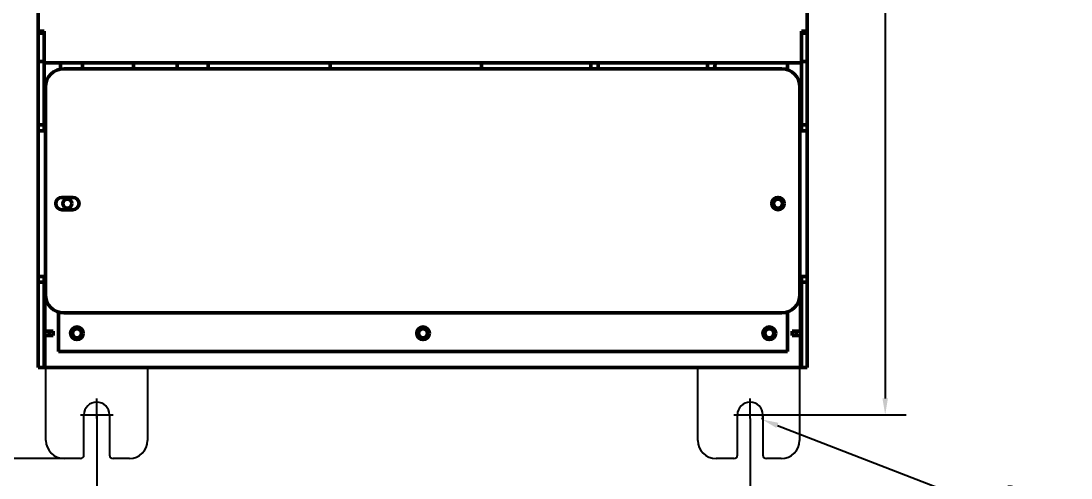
# Model space of a CAD drawing. Header units: millimetres. Extents: x 2121 to 4904, y 892 to 1933.
# Drawn here: x 2299.4 to 2587.5, y 1269.2 to 1394.6 of the extents above; entities that cross this region are included whole.
import ezdxf

# ---------------------------------------------------------------- set-up
doc = ezdxf.new("R2010")
doc.units = ezdxf.units.MM
doc.header["$LTSCALE"] = 1.8
doc.linetypes.add('CENTER', pattern=[50.8, 31.75, -6.35, 6.35, -6.35])
doc.layers.add('CL', color=1, linetype='CENTER')
doc.layers.add('외형선(ISO)', color=7, linetype='Continuous', lineweight=50)
doc.layers.add('치수(ISO)', color=7, linetype='Continuous', lineweight=25)
doc.styles.add('주 문자 (ISO)', font='')
doc.styles.add('주 텍스트 (ISO)', font='')
doc.styles.get('주 문자 (ISO)').set_extended_font_data('Tahoma')
doc.styles.get('주 텍스트 (ISO)').set_extended_font_data('Tahoma')
doc.dimstyles.new('기본값 (ISO)', dxfattribs={"dimscale": 1.8, "dimtxt": 3.5, "dimasz": 2.5, "dimexe": 3.175, "dimexo": 0, "dimgap": 0.762, "dimtad": 1, "dimrnd": 1e-08, "dimzin": 0, "dimtxsty": '주 텍스트 (ISO)', "dimcen": 0.09, "dimdle": 10, "dimclrd": 256, "dimclre": 256, "dimclrt": 256, "dimazin": 0, "dimtfac": 1.001486, "dimtmove": 0, "dimatfit": 3, "dimfxl": 1, "dimtolj": 1, "dimtzin": 0, "dimlwd": -1, "dimlwe": -1, "dimarcsym": 0})

# ---------------------------------------------------------------- blocks, each defined once
blk = doc.blocks.new('*D740')
at = {"layer": 'Defpoints', "color": 0}
for p in [(2311.19, 1629.49), (2262.4, 1274.49), (2311.19, 1274.49)]:
    blk.add_point(p, dxfattribs=at)
at = {"layer": '치수(ISO)', "color": 7}
for p, q in [((2311.19, 1629.49), (2256.68, 1629.49)), ((2262.4, 1624.99), (2262.4, 1278.99)), ((2311.19, 1274.49), (2256.68, 1274.49))]:
    blk.add_line(p, q, dxfattribs=at)
for points in [[(2263.15, 1624.99), (2261.65, 1624.99), (2262.4, 1629.49)], [(2261.65, 1278.99), (2263.15, 1278.99), (2262.4, 1274.49)]]:
    blk.add_solid(points, dxfattribs=at)
at = {"layer": '치수(ISO)', "color": 7, "insert": (2254.46, 1445.33), "char_height": 6.3, "attachment_point": 1, "rotation": 90, "style": '주 문자 (ISO)'}
blk.add_mtext('\\A1;355', dxfattribs=at)
blk = doc.blocks.new('*D744')
at = {"layer": 'Defpoints', "color": 0}
for p in [(2320.14, 1286.49), (2499.44, 1285.49), (2499.44, 1256.67)]:
    blk.add_point(p, dxfattribs=at)
at = {"layer": '치수(ISO)', "color": 7}
for p, q in [((2320.14, 1286.49), (2320.14, 1250.95)), ((2499.44, 1285.49), (2499.44, 1250.95)), ((2324.64, 1256.67), (2494.94, 1256.67))]:
    blk.add_line(p, q, dxfattribs=at)
for points in [[(2324.64, 1257.42), (2324.64, 1255.92), (2320.14, 1256.67)], [(2494.94, 1255.92), (2494.94, 1257.42), (2499.44, 1256.67)]]:
    blk.add_solid(points, dxfattribs=at)
at = {"layer": '치수(ISO)', "color": 7, "insert": (2409.79, 1261.32), "char_height": 6.3, "attachment_point": 5, "style": '주 문자 (ISO)'}
blk.add_mtext('\\A1;179.3', dxfattribs=at)
blk = doc.blocks.new('*D746')
at = {"layer": 'Defpoints', "color": 0}
for p in [(2496.18, 1287.76), (2502.71, 1285.23)]:
    blk.add_point(p, dxfattribs=at)
at = {"layer": '치수(ISO)', "color": 1}
for p, q in [((2499.28, 1286.49), (2499.6, 1286.49)), ((2499.44, 1286.33), (2499.44, 1286.66))]:
    blk.add_line(p, q, dxfattribs=at)
at = {"layer": '치수(ISO)', "color": 7}
blk.add_line((2506.9, 1283.61), (2585.09, 1253.35), dxfattribs=at)
at = {"layer": '치수(ISO)', "color": 1}
blk.add_arc((2499.44, 1286.49), 3.5, 338.8422, 0, dxfattribs=at)
at = {"layer": '치수(ISO)', "color": 7}
blk.add_solid([(2507.17, 1284.31), (2506.63, 1282.91), (2502.71, 1285.23)], dxfattribs=at)
at = {"layer": '치수(ISO)', "color": 7, "insert": (2576.93, 1261.45), "char_height": 6.3, "attachment_point": 5, "rotation": 338.8422, "style": '주 문자 (ISO)'}
blk.add_mtext('\\A1;2-Φ7', dxfattribs=at)
blk = doc.blocks.new('*D747')
at = {"layer": 'Defpoints', "color": 0}
for p in [(2503.34, 1621.49), (2503.94, 1286.49), (2536.5, 1286.49)]:
    blk.add_point(p, dxfattribs=at)
at = {"layer": '치수(ISO)', "color": 7}
for p, q in [((2503.34, 1621.49), (2542.22, 1621.49)), ((2536.5, 1616.99), (2536.5, 1290.99)), ((2503.94, 1286.49), (2542.22, 1286.49))]:
    blk.add_line(p, q, dxfattribs=at)
for points in [[(2537.25, 1616.99), (2535.75, 1616.99), (2536.5, 1621.49)], [(2535.75, 1290.99), (2537.25, 1290.99), (2536.5, 1286.49)]]:
    blk.add_solid(points, dxfattribs=at)
at = {"layer": '치수(ISO)', "color": 7, "insert": (2531.85, 1453.99), "char_height": 6.3, "attachment_point": 5, "rotation": 90, "style": '주 텍스트 (ISO)'}
blk.add_mtext('\\A1;335', dxfattribs=at)

msp = doc.modelspace()

# ---------------------------------------------------------------- linework, layer by layer
at = {"layer": 'CL', "color": 7}
for p, q in [((2320.141, 1285.494), (2320.141, 1290.994)), ((2499.441, 1285.494), (2499.441, 1290.994)), ((2315.641, 1286.494), (2324.641, 1286.494)), ((2494.941, 1286.494), (2503.941, 1286.494))]:
    msp.add_line(p, q, dxfattribs=at)
at = {"layer": '외형선(ISO)', "color": 7}
for p, q in [((2304.091, 1391.794), (2304.091, 1401.794)), ((2515.091, 1391.794), (2515.091, 1401.794)), ((2304.091, 1391.294), (2304.091, 1391.794)), ((2305.691, 1391.794), (2304.091, 1391.794)), ((2305.691, 1384.794), (2305.691, 1391.794)), ((2513.491, 1391.794), (2513.491, 1384.794)), ((2513.491, 1391.794), (2515.091, 1391.794)), ((2515.091, 1391.794), (2515.091, 1391.294)), ((2305.691, 1391.294), (2304.091, 1391.294)), ((2304.091, 1391.294), (2304.091, 1385.194)), ((2305.691, 1385.194), (2305.691, 1391.294)), ((2515.091, 1391.294), (2513.491, 1391.294)), ((2513.491, 1385.194), (2513.491, 1391.294)), ((2515.091, 1385.194), (2515.091, 1391.294)), ((2304.091, 1383.494), (2304.091, 1385.194)), ((2304.091, 1383.494), (2305.691, 1383.494)), ((2304.091, 1366.094), (2304.091, 1383.494)), ((2305.691, 1384.794), (2305.691, 1383.094)), ((2305.691, 1383.094), (2305.691, 1366.094)), ((2513.491, 1383.094), (2305.691, 1383.094)), ((2310.191, 1381.413), (2310.191, 1383.094)), ((2316.191, 1383.094), (2316.191, 1381.494)), ((2330.191, 1381.494), (2330.191, 1383.094)), ((2342.191, 1383.094), (2342.191, 1381.494)), ((2384.191, 1381.494), (2384.191, 1383.094)), ((2425.731, 1383.094), (2425.731, 1381.494)), ((2455.731, 1383.094), (2455.731, 1381.494)), ((2457.731, 1383.094), (2457.731, 1381.494)), ((2487.731, 1383.094), (2487.731, 1381.494)), ((2509.691, 1383.094), (2509.691, 1381.231)), ((2513.491, 1383.094), (2513.491, 1384.794)), ((2513.491, 1383.494), (2515.091, 1383.494)), ((2513.491, 1366.094), (2513.491, 1383.094)), ((2515.091, 1385.194), (2515.091, 1383.494)), ((2515.091, 1383.494), (2515.091, 1366.094)), ((2311.091, 1381.494), (2508.091, 1381.494)), ((2350.691, 1381.494), (2350.691, 1382.894)), ((2489.691, 1381.894), (2489.691, 1381.494)), ((2306.091, 1319.494), (2306.091, 1376.494)), ((2513.091, 1376.494), (2513.091, 1319.494)), ((2304.091, 1364.494), (2304.091, 1366.094)), ((2304.091, 1366.094), (2305.691, 1366.094)), ((2305.691, 1366.094), (2305.691, 1364.494)), ((2513.491, 1364.494), (2513.491, 1366.094)), ((2513.491, 1366.094), (2515.091, 1366.094)), ((2515.091, 1366.094), (2515.091, 1364.494)), ((2304.091, 1324.494), (2304.091, 1364.494)), ((2306.091, 1364.494), (2304.091, 1364.494)), ((2515.091, 1364.494), (2513.091, 1364.494)), ((2515.091, 1364.494), (2515.091, 1324.494)), ((2310.591, 1346.194), (2313.591, 1346.194)), ((2313.591, 1342.794), (2310.591, 1342.794)), ((2304.091, 1322.894), (2304.091, 1324.494)), ((2304.091, 1324.494), (2306.091, 1324.494)), ((2304.091, 1309.494), (2304.091, 1322.894)), ((2305.691, 1322.894), (2304.091, 1322.894)), ((2305.691, 1324.494), (2305.691, 1322.894)), ((2305.691, 1322.894), (2305.691, 1309.494)), ((2305.891, 1309.494), (2305.891, 1324.494)), ((2513.091, 1324.494), (2515.091, 1324.494)), ((2513.291, 1324.494), (2513.291, 1309.494)), ((2513.491, 1322.894), (2513.491, 1324.494)), ((2513.491, 1309.494), (2513.491, 1322.894)), ((2515.091, 1322.894), (2513.491, 1322.894)), ((2515.091, 1324.494), (2515.091, 1322.894)), ((2515.091, 1322.894), (2515.091, 1309.494)), ((2309.691, 1303.894), (2309.691, 1314.694)), ((2508.091, 1314.494), (2311.091, 1314.494)), ((2509.691, 1314.757), (2509.691, 1303.894)), ((2304.091, 1299.494), (2304.091, 1309.494)), ((2305.691, 1309.494), (2305.691, 1299.494)), ((2305.891, 1308.294), (2305.891, 1309.494)), ((2305.891, 1309.494), (2307.591, 1309.494)), ((2308.191, 1308.294), (2305.891, 1308.294)), ((2305.891, 1301.894), (2305.891, 1308.294)), ((2307.091, 1309.494), (2307.091, 1308.294)), ((2307.591, 1309.494), (2308.191, 1309.494)), ((2308.191, 1309.494), (2308.191, 1308.294)), ((2510.991, 1309.494), (2511.591, 1309.494)), ((2510.991, 1308.294), (2510.991, 1309.494)), ((2513.291, 1308.294), (2510.991, 1308.294)), ((2511.591, 1309.494), (2513.291, 1309.494)), ((2512.091, 1308.294), (2512.091, 1309.494)), ((2513.291, 1309.494), (2513.291, 1308.294)), ((2513.291, 1308.294), (2513.291, 1301.894)), ((2513.491, 1299.494), (2513.491, 1309.494)), ((2515.091, 1309.494), (2515.091, 1299.494)), ((2509.691, 1303.894), (2309.691, 1303.894)), ((2304.091, 1299.494), (2305.691, 1299.494)), ((2305.891, 1299.494), (2305.691, 1299.494)), ((2305.891, 1301.894), (2305.891, 1299.494)), ((2513.291, 1299.494), (2305.891, 1299.494)), ((2513.291, 1299.494), (2513.291, 1301.894)), ((2513.291, 1299.494), (2513.491, 1299.494)), ((2513.491, 1299.494), (2515.091, 1299.494))]:
    msp.add_line(p, q, dxfattribs=at)
for centre, radius in [((2312.091, 1344.494), 1.23), ((2507.091, 1344.494), 1.7), ((2507.091, 1344.494), 1.23), ((2314.691, 1308.894), 1.75), ((2314.691, 1308.894), 1.23), ((2409.691, 1308.894), 1.75), ((2409.691, 1308.894), 1.23), ((2504.691, 1308.894), 1.75), ((2504.691, 1308.894), 1.23)]:
    msp.add_circle(centre, radius, dxfattribs=at)
for centre, radius, start, end in [((2345.691, 1382.894), 5, 0, 2.29244), ((2491.691, 1381.894), 2, 143.1301, 180), ((2311.091, 1376.494), 5, 90, 180), ((2508.091, 1376.494), 5, 0, 90), ((2310.591, 1344.494), 1.7, 90, 270), ((2313.591, 1344.494), 1.7, 270, 90), ((2311.091, 1319.494), 5, 180, 270), ((2508.091, 1319.494), 5, 270, 0)]:
    msp.add_arc(centre, radius, start, end, dxfattribs=at)
at = {"layer": '치수(ISO)', "color": 7}
for p, q in [((2306.191, 1279.494), (2306.191, 1299.494)), ((2334.091, 1299.494), (2334.091, 1279.494)), ((2485.091, 1279.494), (2485.091, 1299.494)), ((2512.991, 1299.494), (2512.991, 1279.494)), ((2316.641, 1275.494), (2316.641, 1286.494)), ((2323.641, 1286.494), (2323.641, 1275.494)), ((2495.941, 1275.494), (2495.941, 1286.494)), ((2502.941, 1286.494), (2502.941, 1275.494)), ((2315.641, 1274.494), (2311.191, 1274.494)), ((2329.091, 1274.494), (2324.641, 1274.494)), ((2494.941, 1274.494), (2490.091, 1274.494)), ((2507.991, 1274.494), (2503.941, 1274.494))]:
    msp.add_line(p, q, dxfattribs=at)
for centre, radius, start, end in [((2320.141, 1286.494), 3.5, 0, 180), ((2499.441, 1286.494), 3.5, 0, 180), ((2311.191, 1279.494), 5, 180, 270), ((2329.091, 1279.494), 5, 270, 0), ((2490.091, 1279.494), 5, 180, 270), ((2507.991, 1279.494), 5, 270, 0), ((2315.641, 1275.494), 1, 270, 0), ((2324.641, 1275.494), 1, 180, 270), ((2494.941, 1275.494), 1, 270, 0), ((2503.941, 1275.494), 1, 180, 270)]:
    msp.add_arc(centre, radius, start, end, dxfattribs=at)

# ---------------------------------------------------------------- dimensions: what is measured, and where the dimension line sits
dim = msp.add_linear_dim(base=(2262.397, 1274.494), p1=(2311.191, 1629.494), p2=(2311.191, 1274.494), angle=90, dimstyle='기본값 (ISO)', override={"dimzin": 8, "dimdsep": 46, "dimtxsty": '주 문자 (ISO)', "dimclrd": 7, "dimclre": 7, "dimclrt": 7, "dimtofl": 0, "dimatfit": 1}, dxfattribs=at)
dim.commit()
dim.dimension.update_dxf_attribs({"geometry": '*D740', "text_midpoint": (2262.397, 1451.994), "dimtype": 160})
dim = msp.add_linear_dim(base=(2536.504, 1286.494), p1=(2503.341, 1621.494), p2=(2503.941, 1286.494), angle=90, dimstyle='기본값 (ISO)', override={"dimzin": 8, "dimdsep": 46, "dimclrd": 7, "dimclre": 7, "dimclrt": 7, "dimtofl": 0, "dimatfit": 1}, dxfattribs=at)
dim.commit()
dim.dimension.update_dxf_attribs({"geometry": '*D747', "text_midpoint": (2531.851, 1453.994)})
dim = msp.add_linear_dim(base=(2499.441, 1256.668), p1=(2320.141, 1286.494), p2=(2499.441, 1285.494), dimstyle='기본값 (ISO)', override={"dimzin": 8, "dimdsep": 46, "dimtxsty": '주 문자 (ISO)', "dimclrd": 7, "dimclre": 7, "dimclrt": 7, "dimtofl": 0, "dimatfit": 1}, dxfattribs=at)
dim.commit()
dim.dimension.update_dxf_attribs({"geometry": '*D744', "text_midpoint": (2409.791, 1261.321)})
dim = msp.add_diameter_dim_2p(p1=(2496.177, 1287.758), p2=(2502.706, 1285.231), text='2-Φ7', dimstyle='기본값 (ISO)', override={"dimzin": 8, "dimdsep": 46, "dimtxsty": '주 문자 (ISO)', "dimclrd": 7, "dimclre": 1, "dimclrt": 7, "dimtofl": 0, "dimatfit": 1}, dxfattribs=at)
dim.commit()
dim.dimension.update_dxf_attribs({"geometry": '*D746', "text_midpoint": (2575.266, 1257.148), "dimtype": 163})

doc.saveas('drawing.dxf')
